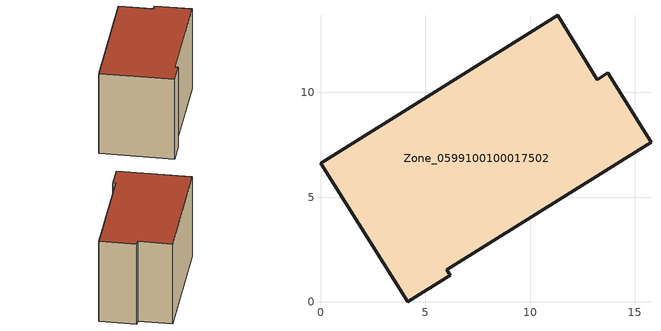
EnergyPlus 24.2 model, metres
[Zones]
Zone_0599100100017502
 floor ground (C_G): 0,6.62 11.31,13.69 13.21,10.61 13.71,10.93 15.77,7.63 6.03,1.54 6.2,1.28 4.17,0 z0
 wall outside (C_F): 4.17,0 6.2,1.28 6.03,1.54 15.77,7.63 13.71,10.93 13.21,10.61 11.31,13.69 0,6.62 4.17,0 z0:9.51
 roof outside (C_R): 11.31,13.69 0,6.62 4.17,0 6.2,1.28 6.03,1.54 15.77,7.63 13.71,10.93 13.21,10.61 z9.51
[BUILDING]
Pand.0599100100017502: North Axis=0; Terrain=City; Loads Convergence Tolerance Value=0.04; Temperature Convergence Tolerance Value=0.4; Solar Distribution=FullExterior; Maximum Number of Warmup Days=25; Minimum Number of Warmup Days=1
[Site:Location]
Rotterdam.The.Hague.AP_ZH_NLD Design_Conditions: Latitude=51.96; Longitude=4.45; Time Zone=1; Elevation=-4.5
[SITE:GROUNDTEMPERATURE:BUILDINGSURFACE]
18, 18, 18, 18, 18, 18, 18, 18, 18, 18, 18, 18
[MATERIAL] Thermal Absorptance=0.9; Solar Absorptance=0.7; Visible Absorptance=0.7
Name | Roughness | Thickness | Conductivity | Density | Specific Heat
G.TI.2015-2018 | MediumSmooth | 0.15 | 0.0428571 | 540 | 1210
F.TI.2015-2018 | Rough | 0.3 | 0.0666667 | 1920 | 840
R.TI.2015-2018 | MediumRough | 0.2 | 0.0333333 | 1500 | 1000
[CONSTRUCTION]
C_G: G.TI.2015-2018
C_F: F.TI.2015-2018
C_R: R.TI.2015-2018
[ZONE]
Zone_0599100100017502: Type=1; Multiplier=1; Ceiling Height=Autocalculate; Volume=Autocalculate; Floor Area=autocalculate; Part of Total Floor Area=Yes
[ZONEINFILTRATION:DESIGNFLOWRATE]
Infil_Zone_0599100100017502: Zone or ZoneList or Space or SpaceList=Zone_0599100100017502; Schedule=AlwaysOn; Design Flow Rate Calculation Method=Flow/Area; Flow Rate per Floor Area=0.0015; Constant Term Coefficient=1; Temperature Term Coefficient=0; Velocity Term Coefficient=0; Velocity Squared Term Coefficient=0
[HVACTEMPLATE:ZONE:IDEALLOADSAIRSYSTEM]
Zone_0599100100017502: Maximum Heating Supply Air Temperature=50; Minimum Cooling Supply Air Temperature=13; Maximum Heating Supply Air Humidity Ratio=0.0156; Minimum Cooling Supply Air Humidity Ratio=0.0077; Heating Limit=NoLimit; Cooling Limit=NoLimit; Dehumidification Control Type=ConstantSensibleHeatRatio; Cooling Sensible Heat Ratio=0.7; Dehumidification Setpoint=60; Humidification Control Type=None; Humidification Setpoint=30; Outdoor Air Method=None; Outdoor Air Flow Rate per Person=0.00944; Outdoor Air Flow Rate per Zone Floor Area=0; Outdoor Air Flow Rate per Zone=0; Demand Controlled Ventilation Type=None; Outdoor Air Economizer Type=NoEconomizer; Heat Recovery Type=None; Sensible Heat Recovery Effectiveness=0.7; Latent Heat Recovery Effectiveness=0.65
[ZONECONTROL:THERMOSTAT]
ThermostatControl_Zone_0599100100017502: Zone or ZoneList=Zone_0599100100017502; Control Type Schedule=DualSetpointControlType; Control 1=Thermostat_Zone_0599100100017502; Temperature Difference Between Cutout And Setpoint=0
[THERMOSTATSETPOINT:DUALSETPOINT]
Thermostat_Zone_0599100100017502: Heating Setpoint Temperature Schedule=HeatingSetpoint_Zone_0599100100017502; Cooling Setpoint Temperature Schedule=CoolingSetpoint_Zone_0599100100017502
[SCHEDULE:COMPACT]
HeatingSetpoint_Zone_0599100100017502: Through: 12/31, For: AllDays, Until: 24:00, 21
CoolingSetpoint_Zone_0599100100017502: Through: 12/31, For: AllDays, Until: 24:00, 24
DualSetpointControlType: Through: 12/31, For: AllDays, Until: 24:00, 4
AlwaysOn: Through: 12/31, For: AllDays, Until: 24:00, 1
